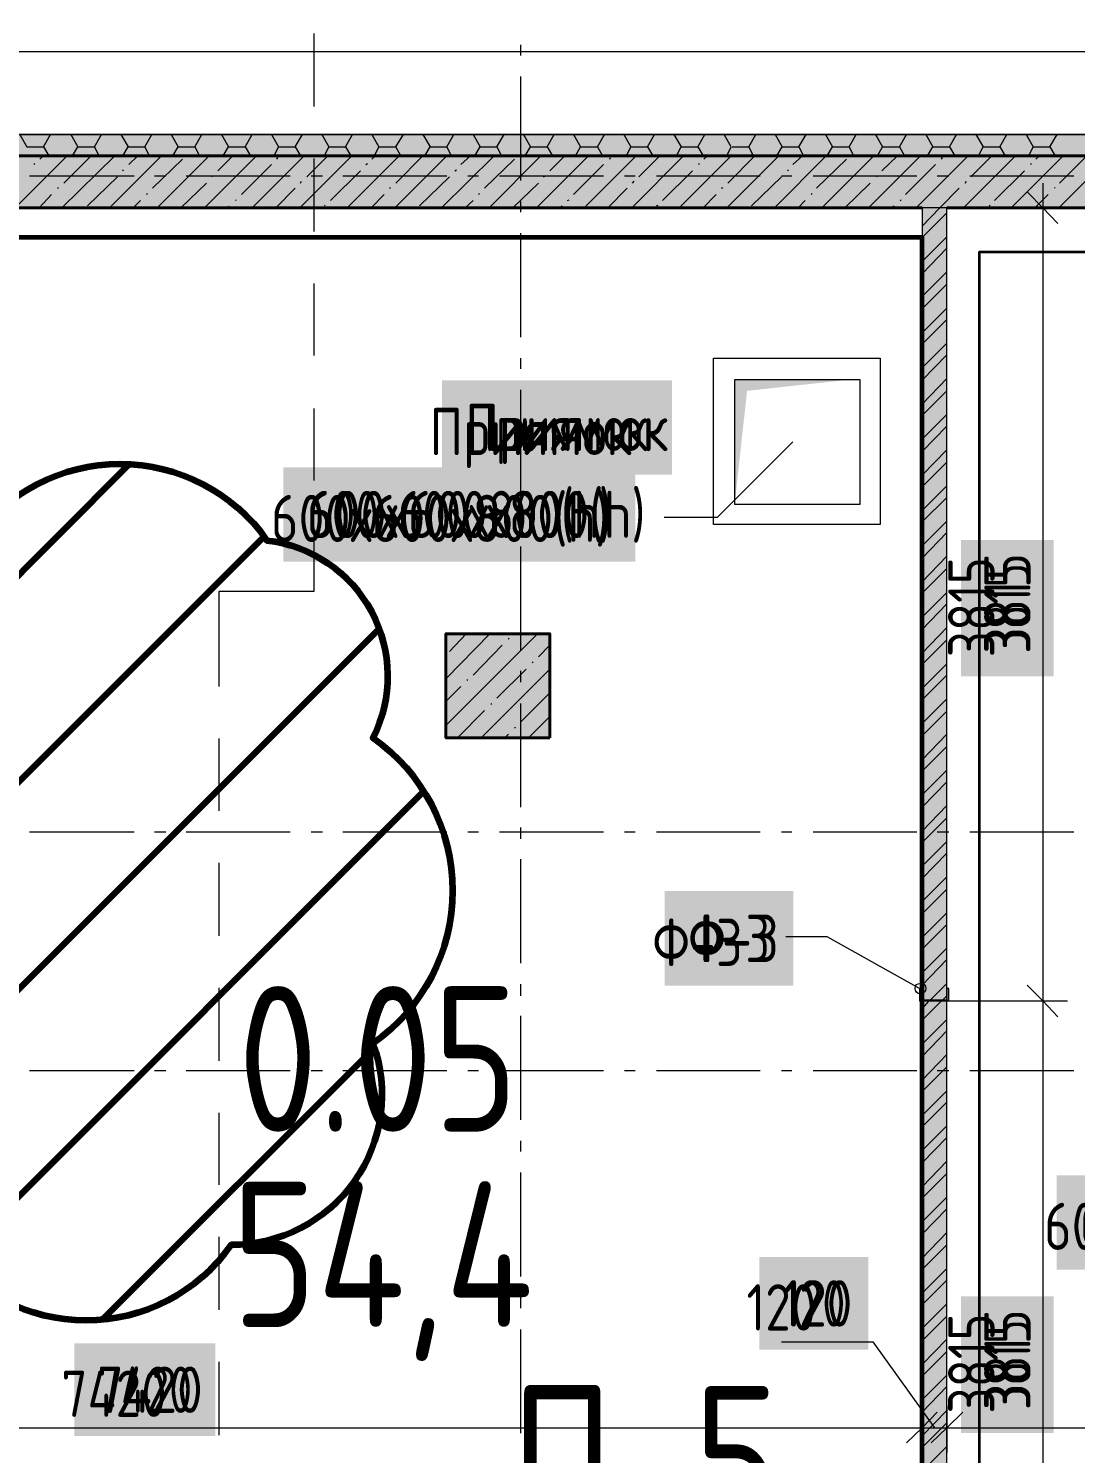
# Model space of a CAD drawing. Header units: millimetres. Extents: x -164500 to 426394, y -23753 to 102118.
# Drawn here: x -42544 to -37507, y 15734 to 22590 of the extents above; entities that cross this region are included whole.
import ezdxf

# ---------------------------------------------------------------- set-up
doc = ezdxf.new("R2010")
doc.units = ezdxf.units.MM
for name, color, linetype, lineweight in [('188 подвал тип 5 гидроизол', 6, 'Continuous', 140), ('192 подвал стенки 0.2м гидроиз', 6, 'Continuous', 60), ('389 П-1', 210, 'Continuous', 35)]:
    doc.layers.add(name, color=color, linetype=linetype, lineweight=lineweight)
doc.layers.add('PDF _Геометрия', color=7, linetype='Continuous', true_color=0x1f1f1f)
doc.layers.add('PDF _Сплошная заливка', color=7, linetype='Continuous', true_color=0xffffff)
doc.layers.add('PDF _Текст', color=7, linetype='Continuous')
doc.styles.get("Standard").update_dxf_attribs({"font": 'ГОСТ тип А.ttf'})
doc.styles.add('СПДС', font='ГОСТ тип А.ttf', dxfattribs={"width": 0.9})
doc.linetypes.add('зигзаг', pattern='A,0.00254,-5.08,[131,ltypeshp.shx,S=5.08,R=0,X=-5.08,Y=0],-10.16,[131,ltypeshp.shx,S=5.08,R=180,X=5.08,Y=0],-5.08', length=20.32254)

msp = doc.modelspace()

# ---------------------------------------------------------------- hatches: boundary and pattern name
at = {"layer": '188 подвал тип 5 гидроизол'}
h = msp.add_hatch(dxfattribs=at)
h.set_pattern_fill('ANSI31', color=256, scale=222)
h.set_pattern_definition([(45, (205553.123366, 26878.999876), (-498.404214719338, 498.404214719338), [])])
edge = h.paths.add_edge_path()
edge.add_arc((-43706.93550044431, 17211.35106110814), 578.6920936789396, 125.0000000497451, 234.9999999502549, ccw=False)
edge.add_arc((-43596.54861503307, 18317.07349371295), 771.1457550891248, 125.00000004974501, 234.99999995025502, ccw=False)
edge.add_arc((-43616.21239894704, 19531.24346918215), 719.6657011181538, 124.03558015727671, 234.035580057787, ccw=False)
edge.add_arc((-43414.62671683724, 19704.42627767371), 737.8215848288598, 35.0000000497451, 144.9999999502549, ccw=False)
edge.add_arc((-42103.44353408496, 19632.72007906774), 862.8375268595862, 35.00000004974498, 144.999999950255, ccw=False)
edge.add_arc((-41474.51270171349, 19473.88136790046), 658.3626899860543, -26.792246617059504, 83.20775328345002, ccw=False)
edge.add_arc((-41401.5547968114, 18442.01294774155), 897.3999384671911, -54.9999999502549, 54.99999995025479, ccw=False)
edge.add_arc((-41567.41478615523, 17460.971716379), 723.6593981595925, -90.13238297494621, 19.867616925564107, ccw=False)
edge.add_arc((-42267.0828155925, 17226.05631319257), 852.0957831714207, 215.0000000497451, 324.9999999502549, ccw=False)
edge.add_arc((-43501.96923378792, 17113.24896694914), 655.4221770846581, 215.0000000497451, 324.99999995025496, ccw=False)
at = {"layer": 'PDF _Сплошная заливка', "linetype": 'зигзаг', "transparency": 33554559}
h = msp.add_hatch(color=256, dxfattribs=at)
h.paths.add_polyline_path([(-37023.7492405697, 21728.39436316303), (-37023.7492405697, 21978.3386218209), (-45089.7470109378, 21978.3386218209), (-45089.7470109378, 21728.39436316303)])
h.paths.add_polyline_path([(-36426.42482587745, 21978.3386218209), (-36426.42482587745, 21728.39436316303), (-35985.84511569451, 21728.39436316303), (-35985.84511569451, 21978.3386218209)])
h = msp.add_hatch(color=256, dxfattribs=at)
h.paths.add_polyline_path([(-38243.8161302075, 17915.68533307044), (-38125.19851594188, 17915.68533307044), (-38125.19851594188, 21728.39436316303), (-38243.8161302075, 21728.39436316303)])
h.paths.add_polyline_path([(-38125.19851594188, 17911.44898970624), (-38243.8161302075, 17911.44898970624), (-38243.8161302075, 14094.50361621539), (-38125.19851594188, 14094.50361621539)])
msp.add_hatch(color=7, dxfattribs=at).paths.add_polyline_path([(-38773.35905103855, 20881.1256898129), (-38582.72359954755, 20902.30740663388), (-39146.15726732624, 20902.30740663388), (-39146.15726732624, 20304.98299190756), (-39120.73920714106, 20533.74553374446), (-39116.50286377686, 20576.10896738643), (-39091.08480359169, 20804.87150922331), (-39086.84846019343, 20847.23494286527), (-39044.4850265174, 20851.47128626353), (-38815.72248471458, 20876.8893464487)])

# ---------------------------------------------------------------- linework, layer by layer
at = {"layer": '188 подвал тип 5 гидроизол'}
msp.add_lwpolyline([(-44038.85964969276, 16737.31424984534, -0.52056705), (-44038.85964969276, 17685.38787237093, -0.52056705), (-44038.85964969276, 18948.75911505496, -0.52056705), (-44019.01477600292, 20127.62335348746, -0.52056705), (-42810.23865767157, 20127.62335348746, -0.52056705), (-41396.64841049835, 20127.62335348746, -0.52056705), (-40886.82733748551, 19177.11994143487, -0.52056705), (-40886.82733748551, 17706.90595404823, -0.52056705), (-41569.08681330194, 16737.31424984534, -0.52056705), (-42965.07881788307, 16737.31424984534, -0.52056705)], format="xyb", close=True, dxfattribs=at)
at = {"layer": '192 подвал стенки 0.2м гидроиз'}
msp.add_lwpolyline([(-45089.7470109378, 14594.39213349709), (-45089.7470109378, 14225.83026053954), (-38243.8161302075, 14225.83026053954), (-38243.8161302075, 21584.35868867818), (-45089.7470109378, 21584.35868867818), (-45089.7470109378, 19178.11565635021)], dxfattribs=at)
at = {"layer": '389 П-1'}
msp.add_lwpolyline([(-37968.12859091331, 14290.8295413719), (-37968.12859091331, 21516.42483525973), (-36227.04024941527, 21516.42483525973), (-36227.04024941527, 21207.32134795334), (-35037.57255727408, 21207.32134795334), (-35037.57255727408, 21511.60706450668), (-31457.16337860964, 21511.60706450668), (-31457.16337860964, 19917.16680966067), (-35414.8826435614, 19917.16680966067), (-35414.8826435614, 19043.1208619168), (-35041.88353316748, 19043.1208619168), (-35041.88353316748, 14594.33876599907), (-35343.55833809433, 14594.33876599907), (-35343.55833809433, 14230.88122656103), (-36206.13497076895, 14230.88122656103)], dxfattribs=at)
at = {"layer": 'PDF _Геометрия', "color": 7, "lineweight": 9}
for points in [[(-71350.83954173399, 7718.806849149281), (-67296.65893971192, 7718.806849149281), (-67296.65893971192, -37.93785546221716), (-30550.61657612707, -37.93785546221716), (-30550.61657612707, 22478.22713910258), (-35710.48279685146, 22478.22713910258), (-44399.22304216513, 22478.22713910258), (-62594.31780255912, 22478.22713910258), (-62594.31780255912, 28184.58165414887), (-71410.14834886679, 28184.58165414887), (-71410.14834886679, 27782.12903431182)], [(-40175.58870547303, 22461.28176561173), (-40175.58870547303, 22512.11788601615)], [(-40175.58870547303, 21859.72100752123), (-40175.58870547303, 22359.60952480291)], [(-53448.05247363981, 21978.3386218209), (-31050.50509340875, 21978.3386218209), (-31050.50509340875, 461.9506618194782), (-66805.24310915862, 461.9506618194782)], [(-42539.46830412498, 21880.90272437626), (-42035.34344351316, 21880.90272437626)], [(-41937.90754606854, 21880.90272437626), (-41882.83508229992, 21880.90272437626)], [(-41785.3991848553, 21880.90272437626), (-41285.51066757362, 21880.90272437626)], [(-41183.83842676479, 21880.90272437626), (-41128.76596299617, 21880.90272437626)], [(-41031.33006555155, 21880.90272437626), (-40531.44154826987, 21880.90272437626)], [(-40429.76930749509, 21880.90272437626), (-40378.93318709069, 21880.90272437626)], [(-40277.26094628185, 21880.90272437626), (-39777.37242900017, 21880.90272437626)], [(-39675.70018815729, 21880.90272437626), (-39624.86406778694, 21880.90272437626)], [(-39523.19182697812, 21880.90272437626), (-39023.30330973049, 21880.90272437626)], [(-38921.6310688876, 21880.90272437626), (-38870.79494851724, 21880.90272437626)], [(-38769.12270767437, 21880.90272437626), (-38269.23419039267, 21880.90272437626)], [(-38171.7982929821, 21880.90272437626), (-38116.72582917944, 21880.90272437626)], [(-38015.05358840467, 21880.90272437626), (-37515.16507112299, 21880.90272437626)], [(-37663.43708893798, 21847.01197742864), (-37663.43708893798, 17911.44898970624), (-37663.43708893798, 14094.50361621539), (-37663.43708893798, 13853.03204428592)], [(-40175.58870547303, 21707.21264634205), (-40175.58870547303, 21758.04876674645)], [(-37557.528504799, 21728.39436316303), (-37663.43708893798, 21728.39436316303), (-37786.29104660184, 21728.39436316303)], [(-40175.58870547303, 21105.65188825153), (-40175.58870547303, 21605.54040553321)], [(-40175.58870547303, 20953.1435270383), (-40175.58870547303, 21003.97964744271)], [(-40175.58870547303, 20351.58276898185), (-40175.58870547303, 20851.47128626353)], [(-38866.55860515306, 20601.52702760566), (-39230.88413467827, 20237.20149804636), (-39485.06473666629, 20237.20149804636)], [(-40175.58870547303, 20199.0744077686), (-40175.58870547303, 20249.91052813896)], [(-40175.58870547303, 19597.51364964403), (-40175.58870547303, 20097.40216692573)], [(-40175.58870547303, 19445.0052884308), (-40175.58870547303, 19500.07775223346)], [(-40175.58870547303, 18843.44453037435), (-40175.58870547303, 19343.33304765603)], [(-42539.46830412498, 18724.82691610873), (-42035.34344351316, 18724.82691610873)], [(-41937.90754606854, 18724.82691610873), (-41882.83508229992, 18724.82691610873)], [(-41785.3991848553, 18724.82691610873), (-41285.51066757362, 18724.82691610873)], [(-41183.83842676479, 18724.82691610873), (-41128.76596299617, 18724.82691610873)], [(-41031.33006555155, 18724.82691610873), (-40531.44154826987, 18724.82691610873)], [(-40429.76930749509, 18724.82691610873), (-40378.93318709069, 18724.82691610873)], [(-40277.26094628185, 18724.82691610873), (-39777.37242900017, 18724.82691610873)], [(-40175.58870547303, 18690.9361691611), (-40175.58870547303, 18746.00863292971)], [(-39675.70018815729, 18724.82691610873), (-39624.86406778694, 18724.82691610873)], [(-39523.19182697812, 18724.82691610873), (-39023.30330973049, 18724.82691610873)], [(-38921.6310688876, 18724.82691610873), (-38870.79494851724, 18724.82691610873)], [(-38769.12270767437, 18724.82691610873), (-38269.23419039267, 18724.82691610873)], [(-38171.7982929821, 18724.82691610873), (-38116.72582917944, 18724.82691610873)], [(-38015.05358840467, 18724.82691610873), (-37515.16507112299, 18724.82691610873)], [(-40175.58870547303, 18093.61175446885), (-40175.58870547303, 18593.50027175053)], [(-38256.52516033415, 17970.757796805), (-38701.34121381317, 18220.70205546286), (-38900.44935206661, 18220.70205546286)], [(-40175.58870547303, 17936.86704989142), (-40175.58870547303, 17991.93951366003)], [(-38116.72582917944, 17911.44898970624), (-37663.43708893798, 17911.44898970624), (-37544.81947467236, 17911.44898970624)], [(-40175.58870547303, 17339.5426351651), (-40175.58870547303, 17839.43115244678)], [(-42539.46830412498, 17576.77786369633), (-42035.34344351316, 17576.77786369633)], [(-41937.90754606854, 17576.77786369633), (-41882.83508229992, 17576.77786369633)], [(-41785.3991848553, 17576.77786369633), (-41285.51066757362, 17576.77786369633)], [(-41183.83842676479, 17576.77786369633), (-41128.76596299617, 17576.77786369633)], [(-41031.33006555155, 17576.77786369633), (-40531.44154826987, 17576.77786369633)], [(-40429.76930749509, 17576.77786369633), (-40378.93318709069, 17576.77786369633)], [(-40277.26094628185, 17576.77786369633), (-39777.37242900017, 17576.77786369633)], [(-39675.70018815729, 17576.77786369633), (-39624.86406778694, 17576.77786369633)], [(-39523.19182697812, 17576.77786369633), (-39023.30330973049, 17576.77786369633)], [(-38921.6310688876, 17576.77786369633), (-38870.79494851724, 17576.77786369633)], [(-38769.12270767437, 17576.77786369633), (-38269.23419039267, 17576.77786369633)], [(-38171.7982929821, 17576.77786369633), (-38116.72582917944, 17576.77786369633)], [(-38015.05358840467, 17576.77786369633), (-37515.16507112299, 17576.77786369633)], [(-40175.58870547303, 17187.03427398593), (-40175.58870547303, 17237.87039435628)], [(-40175.58870547303, 16585.47351586135), (-40175.58870547303, 17085.36203314304)], [(-40175.58870547303, 16432.96515464811), (-40175.58870547303, 16483.80127505253)], [(-40175.58870547303, 15831.40439655761), (-40175.58870547303, 16331.29291387335)], [(-38921.6310688876, 16271.98410674054), (-38481.05135877278, 16271.98410674054), (-38184.50732307469, 15856.82245681091)], [(-38243.8161302075, 15962.73104094987), (-38243.8161302075, 15856.82245681091), (-38243.8161302075, 15738.20484251124)], [(-38125.19851594188, 15962.73104094987), (-38125.19851594188, 15856.82245681091), (-38125.19851594188, 15738.20484251124)], [(-45911.59762410275, 15856.82245681091), (-45670.12605220734, 15856.82245681091), (-38243.8161302075, 15856.82245681091), (-38125.19851594188, 15856.82245681091), (-34803.90531636853, 15856.82245681091)]]:
    msp.add_lwpolyline(points, dxfattribs=at)
at = {"layer": 'PDF _Геометрия', "color": 8, "lineweight": 9, "true_color": 0x808080}
for points in [[(-41171.1293966722, 22567.19034981881), (-41171.1293966722, 22215.57385035212)], [(-41171.1293966722, 21965.62959169425), (-41171.1293966722, 21614.01309226162)], [(-41171.1293966722, 21364.06883360373), (-41171.1293966722, 21016.6886775353)], [(-41171.1293966722, 20762.5080755473), (-41171.1293966722, 20415.12791944479)], [(-41171.1293966722, 20165.18366082098), (-41171.1293966722, 19881.34865524954), (-41628.65448027787, 19881.34865524954), (-41628.65448027787, 19423.82357160982)], [(-41628.65448027787, 19173.87931298601), (-41628.65448027787, 18826.49915691757)], [(-41628.65448027787, 18576.55489825969), (-41628.65448027787, 18224.938398793)], [(-41628.65448027787, 17974.99414016918), (-41628.65448027787, 17623.37764073654)], [(-41628.65448027787, 17373.43338211273), (-41628.65448027787, 17026.05322601024)], [(-41628.65448027787, 16776.10896735236), (-41628.65448027787, 16424.49246795379)], [(-41628.65448027787, 16174.54820929592), (-41628.65448027787, 15822.93170982922)]]:
    msp.add_lwpolyline(points, dxfattribs=at)
at = {"layer": 'PDF _Геометрия', "color": 7, "lineweight": 9}
for points in [[(-30948.83285256586, 22080.01086259566), (-30948.83285256586, 461.9506618194782), (-30948.83285256586, 22080.01086259566), (-31050.50509340875, 22080.01086259566), (-62992.53407903199, 22080.01086259566), (-31050.50509340875, 22080.01086259566)], [(-38447.16061182515, 20203.31075113281), (-39247.82950816912, 20203.31075113281), (-39247.82950816912, 21003.97964744271), (-38447.16061182515, 21003.97964744271)], [(-38544.59650923572, 20300.74664854338), (-39146.15726732624, 20300.74664854338), (-39146.15726732624, 20902.30740663388), (-38544.59650923572, 20902.30740663388)]]:
    msp.add_lwpolyline(points, close=True, dxfattribs=at)
at = {"layer": 'PDF _Геометрия', "color": 251, "lineweight": 9, "true_color": 0x4a4a4a}
for points in [[(-42586.0680811652, 22080.01086259566), (-42552.17733425164, 22020.70205546286), (-42471.68681026378, 22020.70205546286), (-42446.2687500786, 21978.3386218209)], [(-42471.68681026378, 22020.70205546286), (-42437.79606335022, 22080.01086259566)], [(-42340.36016590559, 22080.01086259566), (-42306.46941895795, 22020.70205546286), (-42225.97889500417, 22020.70205546286), (-42204.79717814914, 21978.3386218209)], [(-42225.97889500417, 22020.70205546286), (-42192.08814805653, 22080.01086259566)], [(-42098.88859401018, 22080.01086259566), (-42064.99784706254, 22020.70205546286), (-41984.50732310876, 22020.70205546286), (-41963.32560625371, 21978.3386218209)], [(-41984.50732310876, 22020.70205546286), (-41950.61657616112, 22080.01086259566)], [(-41857.41702208068, 22080.01086259566), (-41823.52627513306, 22020.70205546286), (-41743.03575117927, 22020.70205546286), (-41721.8540343583, 21978.3386218209)], [(-41743.03575117927, 22020.70205546286), (-41709.14500423164, 22080.01086259566)], [(-41615.94545018527, 22080.01086259566), (-41582.05470323765, 22020.70205546286), (-41501.56417928386, 22020.70205546286), (-41476.14611906462, 21978.3386218209)], [(-41501.56417928386, 22020.70205546286), (-41467.67343233623, 22080.01086259566)], [(-41374.47387828985, 22080.01086259566), (-41340.58313134222, 22020.70205546286), (-41260.09260738843, 22020.70205546286), (-41234.6745471692, 21978.3386218209)], [(-41260.09260738843, 22020.70205546286), (-41226.20186044081, 22080.01086259566)], [(-41133.00230636037, 22080.01086259566), (-41099.11155941275, 22020.70205546286), (-41018.62103545896, 22020.70205546286), (-40993.20297527379, 21978.3386218209)], [(-41018.62103545896, 22020.70205546286), (-40984.73028851133, 22080.01086259566)], [(-40891.53073446495, 22080.01086259566), (-40857.63998751732, 22020.70205546286), (-40772.91312019934, 22020.70205546286)], [(-40751.73140334431, 21978.3386218209), (-40777.14946356355, 22020.70205546286), (-40739.02237328577, 22080.01086259566)], [(-40645.82281917128, 22080.01086259566), (-40611.93207225771, 22020.70205546286), (-40531.44154826987, 22020.70205546286), (-40510.25983144889, 21978.3386218209)], [(-40531.44154826987, 22020.70205546286), (-40497.55080135629, 22080.01086259566)], [(-40404.35124727586, 22080.01086259566), (-40370.46050032823, 22020.70205546286), (-40289.96997637444, 22020.70205546286), (-40268.78825955346, 21978.3386218209)], [(-40289.96997637444, 22020.70205546286), (-40256.07922942682, 22080.01086259566)], [(-40162.87967538045, 22080.01086259566), (-40128.98892846688, 22020.70205546286), (-40048.49840447903, 22020.70205546286), (-40023.0803442598, 21978.3386218209)], [(-40048.49840447903, 22020.70205546286), (-40014.60765753139, 22080.01086259566)], [(-39921.40810345096, 22080.01086259566), (-39887.5173565374, 22020.70205546286), (-39807.02683254956, 22020.70205546286), (-39781.60877236437, 21978.3386218209)], [(-39807.02683254956, 22020.70205546286), (-39773.13608563598, 22080.01086259566)], [(-39679.93653155555, 22080.01086259566), (-39646.04578460792, 22020.70205546286), (-39565.55526065413, 22020.70205546286), (-39540.1372004349, 21978.3386218209)], [(-39565.55526065413, 22020.70205546286), (-39531.66451370651, 22080.01086259566)], [(-39438.46495966012, 22080.01086259566), (-39404.5742127125, 22020.70205546286), (-39324.08368875871, 22020.70205546286), (-39298.66562853947, 21978.3386218209)], [(-39324.08368875871, 22020.70205546286), (-39290.19294181108, 22080.01086259566)], [(-39184.28435763805, 21978.3386218209), (-39163.10264081707, 22020.70205546286), (-39196.99338773065, 22080.01086259566)], [(-39078.37577346504, 22020.70205546286), (-39044.4850265174, 22080.01086259566)], [(-38951.28547243697, 22080.01086259566), (-38917.39472552341, 22020.70205546286), (-38836.90420153557, 22020.70205546286), (-38815.72248471458, 21978.3386218209)], [(-38836.90420153557, 22020.70205546286), (-38803.01345462199, 22080.01086259566)], [(-38709.81390057561, 22080.01086259566), (-38675.92315362798, 22020.70205546286), (-38595.43262967419, 22020.70205546286), (-38574.25091281916, 21978.3386218209)], [(-38595.43262967419, 22020.70205546286), (-38561.54188272657, 22080.01086259566)], [(-38468.34232864613, 22080.01086259566), (-38434.45158169851, 22020.70205546286), (-38353.96105774472, 22020.70205546286), (-38328.54299755955, 21978.3386218209)], [(-38353.96105774472, 22020.70205546286), (-38320.07031079709, 22080.01086259566)], [(-38226.87075671666, 22080.01086259566), (-38192.98000980308, 22020.70205546286), (-38112.48948581524, 22020.70205546286), (-38087.07142563007, 21978.3386218209)], [(-38112.48948581524, 22020.70205546286), (-38078.59873890167, 22080.01086259566)], [(-37985.3991848553, 22080.01086259566), (-37951.50843790767, 22020.70205546286), (-37871.01791395388, 22020.70205546286), (-37845.59985370059, 21978.3386218209)], [(-37871.01791395388, 22020.70205546286), (-37837.12716700626, 22080.01086259566)], [(-37743.92761292582, 22080.01086259566), (-37710.0368659782, 22020.70205546286), (-37629.54634202441, 22020.70205546286), (-37604.12828183922, 21978.3386218209)], [(-37629.54634202441, 22020.70205546286), (-37595.65559507678, 22080.01086259566)], [(-42331.88747917718, 21978.3386218209), (-42306.46941895795, 22020.70205546286)], [(-42090.41590724772, 21978.3386218209), (-42064.99784706254, 22020.70205546286)], [(-41848.94433535229, 21978.3386218209), (-41823.52627513306, 22020.70205546286)], [(-41607.47276345688, 21978.3386218209), (-41582.05470323765, 22020.70205546286)], [(-41361.76484816321, 21978.3386218209), (-41340.58313134222, 22020.70205546286)], [(-41120.29327626778, 21978.3386218209), (-41099.11155941275, 22020.70205546286)], [(-40878.82170437237, 21978.3386218209), (-40857.63998751732, 22020.70205546286)], [(-40637.35013244289, 21978.3386218209), (-40611.93207225771, 22020.70205546286)], [(-40395.87856054747, 21978.3386218209), (-40370.46050032823, 22020.70205546286)], [(-40154.40698865204, 21978.3386218209), (-40128.98892846688, 22020.70205546286)], [(-39912.93541672257, 21978.3386218209), (-39887.5173565374, 22020.70205546286)], [(-39667.22750146296, 21978.3386218209), (-39646.04578460792, 22020.70205546286)], [(-39425.75592953348, 21978.3386218209), (-39404.5742127125, 22020.70205546286)], [(-39158.86629745289, 22020.70205546286), (-39078.37577346504, 22020.70205546286), (-39057.19405664406, 21978.3386218209)], [(-38942.81278574264, 21978.3386218209), (-38917.39472552341, 22020.70205546286)], [(-38701.34121381317, 21978.3386218209), (-38675.92315362798, 22020.70205546286)], [(-38459.86964191774, 21978.3386218209), (-38434.45158169851, 22020.70205546286)], [(-38218.39807002232, 21978.3386218209), (-38192.98000980308, 22020.70205546286)], [(-37972.69015472865, 21978.3386218209), (-37951.50843790767, 22020.70205546286)], [(-37731.21858279918, 21978.3386218209), (-37710.0368659782, 22020.70205546286)]]:
    msp.add_lwpolyline(points, dxfattribs=at)
at = {"layer": 'PDF _Геометрия', "color": 7, "lineweight": 40}
msp.add_lwpolyline([(-38125.19851594188, 21728.39436316303), (-37023.7492405697, 21728.39436316303), (-37023.7492405697, 21978.3386218209), (-45089.7470109378, 21978.3386218209), (-45089.7470109378, 21728.39436316303), (-38243.8161302075, 21728.39436316303)], dxfattribs=at)
at = {"layer": 'PDF _Геометрия', "lineweight": 9}
for points in [[(-42607.24979802023, 21728.39436316303), (-42357.30553936237, 21978.3386218209)], [(-42488.63218375464, 21961.39324833005), (-42471.68681026378, 21978.3386218209)], [(-42382.72359954755, 21728.39436316303), (-42128.54299755955, 21978.3386218209)], [(-42374.25091285323, 21847.01197742864), (-42242.92426846095, 21978.3386218209)], [(-42153.96105774472, 21728.39436316303), (-41904.0167991209, 21978.3386218209)], [(-42060.76150369835, 21935.97518814487), (-42018.39807002232, 21978.3386218209)], [(-41946.38023279693, 21821.59391724345), (-41802.34455834614, 21961.39324833005)], [(-41925.19851594188, 21728.39436316303), (-41675.25425731808, 21978.3386218209)], [(-41696.43597413907, 21728.39436316303), (-41446.49171551525, 21978.3386218209)], [(-41632.89082364205, 21906.32078456145), (-41560.87298641667, 21978.3386218209)], [(-41467.67343233623, 21728.39436316303), (-41217.72917371242, 21978.3386218209)], [(-41349.05581807061, 21961.39324833005), (-41344.81947470643, 21969.86593505844)], [(-41238.9108905334, 21728.39436316303), (-40988.96663190958, 21978.3386218209)], [(-41205.02014358577, 21876.66638101207), (-41103.347902811, 21978.3386218209)], [(-41010.1483486965, 21728.39436316303), (-40760.2040900727, 21978.3386218209)], [(-40891.53073446495, 21961.39324833005), (-40874.58536097412, 21978.3386218209)], [(-40781.38580689368, 21728.39436316303), (-40531.44154826987, 21978.3386218209)], [(-40777.14946356355, 21847.01197742864), (-40645.82281917128, 21978.3386218209)], [(-40556.85960845504, 21728.39436316303), (-40302.67900646703, 21978.3386218209)], [(-40463.66005440867, 21935.97518814487), (-40417.06027736845, 21978.3386218209)], [(-40349.27878350725, 21821.59391724345), (-40205.24310905646, 21961.39324833005)], [(-40328.09706665222, 21728.39436316303), (-40078.1528080284, 21978.3386218209)], [(-40099.33452484939, 21728.39436316303), (-39849.39026622557, 21978.3386218209)], [(-40035.78937435237, 21906.32078456145), (-39963.77153712699, 21978.3386218209)], [(-39870.57198304655, 21728.39436316303), (-39620.62772442274, 21978.3386218209)], [(-39747.7180254508, 21961.39324833005), (-39743.48168205254, 21969.86593505844)], [(-39641.80944124372, 21728.39436316303), (-39391.86518261991, 21978.3386218209)], [(-39607.9186942961, 21876.66638101207), (-39506.24645352132, 21978.3386218209)], [(-39413.04689944089, 21728.39436316303), (-39163.10264081707, 21978.3386218209)], [(-39294.42928514122, 21961.39324833005), (-39277.48391171849, 21978.3386218209)], [(-39184.28435763805, 21728.39436316303), (-38934.34009901425, 21978.3386218209)], [(-39180.0480142398, 21847.01197742864), (-39048.72136991566, 21978.3386218209)], [(-38955.52181583524, 21728.39436316303), (-38705.57755717736, 21978.3386218209)], [(-38866.55860515306, 21935.97518814487), (-38819.95882811284, 21978.3386218209)], [(-38752.17733425164, 21821.59391724345), (-38608.14165973273, 21961.39324833005)], [(-38726.75927399834, 21728.39436316303), (-38476.81501537452, 21978.3386218209)], [(-38502.23307555971, 21728.39436316303), (-38252.28881693589, 21978.3386218209)], [(-38438.68792509676, 21906.32078456145), (-38362.43374447311, 21978.3386218209)], [(-38273.47053375687, 21728.39436316303), (-38023.52627513306, 21978.3386218209)], [(-38150.61657612707, 21961.39324833005), (-38146.38023279693, 21969.86593505844)], [(-38044.70799195404, 21728.39436316303), (-37794.76373333023, 21978.3386218209)], [(-38010.81724504048, 21876.66638101207), (-37909.14500423164, 21978.3386218209)], [(-37815.94545015121, 21728.39436316303), (-37566.00119152741, 21978.3386218209)], [(-37697.3278358856, 21961.39324833005), (-37680.38246242882, 21978.3386218209)], [(-37587.18290834839, 21728.39436316303), (-37337.23864972458, 21978.3386218209)], [(-37582.94656498419, 21847.01197742864), (-37451.61992062599, 21978.3386218209)], [(-42518.286587304, 21935.97518814487), (-42514.0502439398, 21940.21153150907)], [(-42259.86964195181, 21736.86704989142), (-42115.83396743289, 21876.66638101207)], [(-42090.41590724772, 21906.32078456145), (-42086.17956388352, 21910.5571279597)], [(-41662.54522719143, 21876.66638101207), (-41658.30888382724, 21880.90272437626)], [(-41518.50955274064, 21791.93951366003), (-41374.47387828985, 21935.97518814487)], [(-41090.63887268436, 21762.28511011066), (-40946.60319823357, 21906.32078456145)], [(-40921.18513804839, 21935.97518814487), (-40912.71245128593, 21940.21153150907)], [(-40662.76819266213, 21736.86704989142), (-40518.73251817728, 21876.66638101207)], [(-40493.31445799211, 21906.32078456145), (-40484.84177122965, 21910.5571279597)], [(-40065.44377793581, 21876.66638101207), (-40056.97109117336, 21880.90272437626)], [(-39921.40810345096, 21791.93951366003), (-39777.37242900017, 21935.97518814487)], [(-39493.53742339468, 21762.28511011066), (-39349.50174894389, 21906.32078456145)], [(-39319.84734539452, 21935.97518814487), (-39315.61100199627, 21940.21153150907)], [(-39065.66674333838, 21736.86704989142), (-38921.6310688876, 21876.66638101207)], [(-38891.97666533822, 21906.32078456145), (-38887.74032197404, 21910.5571279597)], [(-38464.10598528195, 21876.66638101207), (-38459.86964191774, 21880.90272437626)], [(-38324.30665419534, 21791.93951366003), (-38180.27097971051, 21935.97518814487)], [(-37896.43597413907, 21762.28511011066), (-37752.40029965421, 21906.32078456145)], [(-37722.74589610484, 21935.97518814487), (-37718.50955274064, 21940.21153150907)], [(-42403.90531640258, 21821.59391724345), (-42399.66897303838, 21825.83026060765)], [(-41810.81724504047, 21728.39436316303), (-41687.96328741066, 21847.01197742864)], [(-41353.29216143482, 21728.39436316303), (-41260.09260738843, 21821.59391724345)], [(-41234.6745471692, 21847.01197742864), (-41230.43820380501, 21855.48466415703)], [(-40806.80386711292, 21821.59391724345), (-40802.56752374872, 21825.83026060765)], [(-40213.7157957508, 21728.39436316303), (-40090.86183815505, 21847.01197742864)], [(-39756.19071214514, 21728.39436316303), (-39662.99115809875, 21821.59391724345)], [(-39637.57309787952, 21847.01197742864), (-39629.10041115113, 21855.48466415703)], [(-39209.70241785729, 21821.59391724345), (-39201.22973109485, 21825.83026060765)], [(-38616.61434649517, 21728.39436316303), (-38493.76038883132, 21847.01197742864)], [(-38159.08926285546, 21728.39436316303), (-38065.88970880909, 21821.59391724345)], [(-38036.23530522565, 21847.01197742864), (-38031.99896189552, 21855.48466415703)], [(-37608.36462520342, 21821.59391724345), (-37604.12828183922, 21825.83026060765)], [(-42492.86852711882, 21728.39436316303), (-42433.55971995197, 21791.93951366003)], [(-42039.5797868433, 21728.39436316303), (-42005.68903989567, 21762.28511011066)], [(-41976.0346363463, 21791.93951366003), (-41971.7982929821, 21796.17585702422)], [(-41582.05470323765, 21728.39436316303), (-41577.8183599075, 21736.86704989142)], [(-41548.16395629001, 21762.28511011066), (-41543.92761292582, 21766.52145347484)], [(-41120.29327626778, 21736.86704989142), (-41116.05693290359, 21741.10339325561)], [(-40895.7670777951, 21728.39436316303), (-40832.22192733215, 21791.93951366003)], [(-40442.47833755362, 21728.39436316303), (-40404.35124727586, 21762.28511011066)], [(-40378.93318709069, 21791.93951366003), (-40374.69684369244, 21796.17585702422)], [(-39984.95325394797, 21728.39436316303), (-39976.48056725363, 21736.86704989142)], [(-39951.0625070344, 21762.28511011066), (-39942.58982027194, 21766.52145347484)], [(-39523.19182697812, 21736.86704989142), (-39514.71914024971, 21741.10339325561)], [(-39298.66562853947, 21728.39436316303), (-39235.12047804247, 21791.93951366003)], [(-38841.14054489975, 21728.39436316303), (-38807.24979798618, 21762.28511011066)], [(-38777.59539443681, 21791.93951366003), (-38773.35905103855, 21796.17585702422)], [(-38387.85180465829, 21728.39436316303), (-38379.3791179299, 21736.86704989142)], [(-38349.72471438053, 21762.28511011066), (-38345.48837101633, 21766.52145347484)], [(-37921.85403432423, 21736.86704989142), (-37917.6176909941, 21741.10339325561)], [(-37701.56417924979, 21728.39436316303), (-37638.01902875279, 21791.93951366003)], [(-40535.67789163406, 19461.95066192165), (-40323.86072328802, 19678.00417363189)], [(-40535.67789163406, 19237.424463483), (-40095.09818148518, 19678.00417363189)], [(-40518.73251817728, 19593.2773063139), (-40438.24199418943, 19678.00417363189)], [(-40404.35124727586, 19478.89603541248), (-40264.55191615521, 19622.93170986327)], [(-40234.89751260584, 19652.5861134467), (-40230.66116924163, 19656.82245681091)], [(-40090.86183815505, 19567.85924609466), (-40035.78937435237, 19622.93170986327)], [(-40120.51624170442, 19538.20484254529), (-40116.27989834023, 19542.44118590949)], [(-40366.22415696403, 19178.11565635021), (-40035.78937435237, 19508.55043896187)], [(-40289.96997637444, 19368.75110784121), (-40150.17064525379, 19508.55043896187)], [(-40535.67789163406, 19351.80573438442), (-40463.66005440867, 19423.82357160982)], [(-40434.0056508593, 19453.47797519324), (-40429.76930749509, 19457.71431855745)], [(-40319.62437995788, 19339.09670429183), (-40315.38803659368, 19343.33304765603)], [(-40175.58870547303, 19254.3698369398), (-40035.78937435237, 19394.16916806045)], [(-40480.60542786545, 19178.11565635021), (-40349.27878350725, 19309.4423007084)], [(-40137.46161516121, 19178.11565635021), (-40035.78937435237, 19279.78789715903)], [(-40205.24310905646, 19224.71543339043), (-40201.00676569226, 19228.95177675461)], [(-40251.84288606262, 19178.11565635021), (-40234.89751260584, 19195.06102980699)]]:
    msp.add_lwpolyline(points, dxfattribs=at)
at = {"layer": 'PDF _Геометрия', "color": 7, "lineweight": 18}
for points in [[(-37591.41925171258, 21652.14018257343), (-37663.43708893798, 21728.39436316303), (-37739.69126956162, 21804.64854378667)], [(-37591.41925171258, 17835.1948090826), (-37663.43708893798, 17911.44898970624), (-37739.69126956162, 17987.70317029583)], [(-38171.7982929821, 15933.0766374005), (-38243.8161302075, 15856.82245681091), (-38320.07031079709, 15784.80461951739)], [(-38048.94433531824, 15933.0766374005), (-38125.19851594188, 15856.82245681091), (-38201.45269653149, 15784.80461951739)]]:
    msp.add_lwpolyline(points, dxfattribs=at)
at = {"layer": 'PDF _Геометрия', "color": 15, "lineweight": 9, "true_color": 0xa54a4a}
for points in [[(-38243.8161302075, 21639.43115248085), (-38159.08926285546, 21728.39436316303)], [(-38243.8161302075, 21584.35868867818), (-38125.19851594188, 21702.97630294378)], [(-38243.8161302075, 21469.97741777676), (-38125.19851594188, 21588.59503204238)], [(-38243.8161302075, 21410.66861064395), (-38125.19851594188, 21533.52256830782)], [(-38243.8161302075, 21300.52368314079), (-38125.19851594188, 21419.14129740641)], [(-38243.8161302075, 21241.21487597393), (-38125.19851594188, 21359.83249023955)], [(-38243.8161302075, 21126.83360507251), (-38125.19851594188, 21245.45121933813)], [(-38243.8161302075, 21071.7611413039), (-38125.19851594188, 21190.37875560357)], [(-38243.8161302075, 20957.37987040249), (-38125.19851594188, 21075.99748470216)], [(-38243.8161302075, 20898.07106326968), (-38125.19851594188, 21020.9250208995)], [(-38243.8161302075, 20783.68979236828), (-38125.19851594188, 20906.54374999808)], [(-38243.8161302075, 20728.61732859966), (-38125.19851594188, 20847.23494286527)], [(-38243.8161302075, 20614.23605769824), (-38125.19851594188, 20732.85367196386)], [(-38243.8161302075, 20554.92725053138), (-38125.19851594188, 20677.78120819525)], [(-38243.8161302075, 20440.54597962996), (-38125.19851594188, 20563.39993729383)], [(-38243.8161302075, 20385.47351589542), (-38125.19851594188, 20504.09113016102)], [(-38243.8161302075, 20271.092244994), (-38125.19851594188, 20389.70985925961)], [(-38243.8161302075, 20216.0197812254), (-38125.19851594188, 20334.637395491)], [(-38243.8161302075, 20101.63851028991), (-38125.19851594188, 20220.25612458958)], [(-38243.8161302075, 20042.32970319117), (-38125.19851594188, 20165.18366082098)], [(-38243.8161302075, 19927.94843228976), (-38125.19851594188, 20050.80238991956)], [(-38243.8161302075, 19872.87596848708), (-38125.19851594188, 19991.49358278675)], [(-38243.8161302075, 19758.49469758567), (-38125.19851594188, 19877.11231188534)], [(-38243.8161302075, 19699.18589048692), (-38125.19851594188, 19822.03984811673)], [(-38243.8161302075, 19584.80461958551), (-38125.19851594188, 19707.65857721531)], [(-38243.8161302075, 19529.73215578283), (-38125.19851594188, 19648.34977004845)], [(-38243.8161302075, 19415.35088488143), (-38125.19851594188, 19533.96849914703)], [(-38243.8161302075, 19360.27842114688), (-38125.19851594188, 19478.89603541248)], [(-38243.8161302075, 19245.89715024546), (-38125.19851594188, 19364.51476451106)], [(-38243.8161302075, 19186.5883430786), (-38125.19851594188, 19305.2059573442)], [(-38243.8161302075, 19072.20707217718), (-38125.19851594188, 19195.06102980699)], [(-38243.8161302075, 19017.13460840857), (-38125.19851594188, 19135.75222270824)], [(-38243.8161302075, 18902.75333750716), (-38125.19851594188, 19021.37095180683)], [(-38243.8161302075, 18843.44453037435), (-38125.19851594188, 18966.29848800415)], [(-38243.8161302075, 18729.06325947293), (-38125.19851594188, 18851.91721710274)], [(-38243.8161302075, 18673.99079570433), (-38125.19851594188, 18792.608410004)], [(-38243.8161302075, 18559.60952480291), (-38125.19851594188, 18678.22713910258)], [(-38243.8161302075, 18500.3007176701), (-38125.19851594188, 18623.15467529991)], [(-38243.8161302075, 18390.15579013289), (-38125.19851594188, 18508.77340439849)], [(-38243.8161302075, 18330.84698300008), (-38125.19851594188, 18449.46459726569)], [(-38243.8161302075, 18216.46571209866), (-38125.19851594188, 18335.08332636428)], [(-38243.8161302075, 18161.39324833005), (-38125.19851594188, 18280.01086259567)], [(-38243.8161302075, 18047.01197742864), (-38125.19851594188, 18165.62959169425)], [(-38243.8161302075, 17987.70317029583), (-38125.19851594188, 18110.55712789158)], [(-38205.68903989567, 17915.68533307044), (-38125.19851594188, 17996.17585699016)], [(-38243.8161302075, 17873.32189939441), (-38209.92538329393, 17911.44898970624)], [(-38243.8161302075, 17818.24943559175), (-38150.61657612707, 17911.44898970624)], [(-38146.38023279693, 17915.68533307044), (-38125.19851594188, 17936.86704989142)], [(-38243.8161302075, 17703.86816469034), (-38125.19851594188, 17822.48577899001)], [(-38243.8161302075, 17644.55935759159), (-38125.19851594188, 17767.41331518733)], [(-38243.8161302075, 17530.17808669018), (-38125.19851594188, 17653.03204428592)], [(-38243.8161302075, 17475.1056228875), (-38125.19851594188, 17593.72323715312)], [(-38243.8161302075, 17360.72435198609), (-38125.19851594188, 17479.3419662517)], [(-38243.8161302075, 17305.65188825153), (-38125.19851594188, 17424.26950248308)], [(-38243.8161302075, 17191.27061735013), (-38125.19851594188, 17309.88823158168)], [(-38243.8161302075, 17131.96181018325), (-38125.19851594188, 17254.81576781306)], [(-38243.8161302075, 17017.58053928184), (-38125.19851594188, 17140.43449691164)], [(-38243.8161302075, 16962.5080755473), (-38125.19851594188, 17081.12568977885)], [(-38243.8161302075, 16848.12680464588), (-38125.19851594188, 16966.74441887743)], [(-38243.8161302075, 16788.817997479), (-38125.19851594188, 16911.67195510882)], [(-38243.8161302075, 16674.4367265776), (-38125.19851594188, 16797.29068420741)], [(-38243.8161302075, 16619.36426280898), (-38125.19851594188, 16737.9818770746)], [(-38243.8161302075, 16504.98299190756), (-38125.19851594188, 16623.60060617318)], [(-38243.8161302075, 16449.91052813896), (-38125.19851594188, 16568.52814240458)], [(-38243.8161302075, 16335.52925723754), (-38125.19851594188, 16454.14687150316)], [(-38243.8161302075, 16276.22045010475), (-38125.19851594188, 16394.8380643363)], [(-38243.8161302075, 16161.83917920333), (-38125.19851594188, 16284.69313683314)], [(-38243.8161302075, 16106.76671543472), (-38125.19851594188, 16225.38432970033)], [(-38243.8161302075, 15992.38544453331), (-38125.19851594188, 16111.00305879891)], [(-38243.8161302075, 15933.0766374005), (-38125.19851594188, 16055.93059499624)], [(-38243.8161302075, 15818.69536649908), (-38125.19851594188, 15941.54932409483)], [(-38243.8161302075, 15763.62290269641), (-38125.19851594188, 15882.24051699608)], [(-38243.8161302075, 15649.24163179499), (-38125.19851594188, 15767.85924609466)]]:
    msp.add_lwpolyline(points, dxfattribs=at)
at = {"layer": 'PDF _Геометрия', "color": 16, "lineweight": 9, "true_color": 0x800000}
for points in [[(-38125.19851594188, 17915.68533307044), (-38125.19851594188, 21728.39436316303), (-38243.8161302075, 21728.39436316303), (-38243.8161302075, 17915.68533307044)], [(-38243.8161302075, 17911.44898970624), (-38243.8161302075, 14094.50361621539), (-40035.78937435237, 14094.50361621539), (-40035.78937435237, 13971.64965855153), (-37303.34790277695, 13971.64965855153), (-37303.34790277695, 14094.50361621539), (-38125.19851594188, 14094.50361621539), (-38125.19851594188, 17911.44898970624)]]:
    msp.add_lwpolyline(points, dxfattribs=at)
at = {"layer": 'PDF _Геометрия', "color": 7, "lineweight": 40}
msp.add_lwpolyline([(-40035.78937435237, 19178.11565635021), (-40035.78937435237, 19678.00417363189), (-40535.67789163406, 19678.00417363189), (-40535.67789163406, 19178.11565635021)], close=True, dxfattribs=at)
at = {"layer": 'PDF _Геометрия', "color": 7, "lineweight": 20}
msp.add_lwpolyline([(-38248.0524735717, 17915.68533307044), (-38248.0524735717, 17970.757796805), (-38256.52516033415, 17970.757796805), (-38256.52516033415, 17911.44898970624), (-38116.72582917944, 17911.44898970624), (-38116.72582917944, 17970.757796805), (-38125.19851594188, 17970.757796805), (-38125.19851594188, 17915.68533307044)], close=True, dxfattribs=at)
at = {"layer": 'PDF _Геометрия', "color": 7, "linetype": 'зигзаг', "lineweight": 9}
for points in [[(-38277.70687715513, 17970.757796805), (-38277.70687715513, 17987.70317029583), (-38269.23419039267, 17996.17585699016), (-38252.28881693589, 17996.17585699016)], [(-38277.70687715513, 17970.757796805), (-38277.70687715513, 17987.70317029583), (-38269.23419039267, 17996.17585699016), (-38252.28881693589, 17996.17585699016)], [(-38252.28881693589, 17945.33973661981), (-38269.23419039267, 17945.33973661981), (-38277.70687715513, 17958.0487667124), (-38277.70687715513, 17970.757796805)], [(-38252.28881693589, 17945.33973661981), (-38269.23419039267, 17945.33973661981), (-38277.70687715513, 17958.0487667124), (-38277.70687715513, 17970.757796805)], [(-38252.28881693589, 17996.17585699016), (-38239.5797868433, 17996.17585699016), (-38226.87075671666, 17987.70317029583), (-38226.87075671666, 17970.757796805)], [(-38252.28881693589, 17996.17585699016), (-38239.5797868433, 17996.17585699016), (-38226.87075671666, 17987.70317029583), (-38226.87075671666, 17970.757796805)], [(-38226.87075671666, 17970.757796805), (-38226.87075671666, 17958.0487667124), (-38239.5797868433, 17945.33973661981), (-38252.28881693589, 17945.33973661981)], [(-38226.87075671666, 17970.757796805), (-38226.87075671666, 17958.0487667124), (-38239.5797868433, 17945.33973661981), (-38252.28881693589, 17945.33973661981)]]:
    msp.add_open_spline(points, degree=3, dxfattribs=at)
at = {"layer": 'PDF _Сплошная заливка', "linetype": 'зигзаг', "lineweight": 5, "transparency": 33554559}
for points in [[(-62992.53407903199, 22080.01086259566), (-62992.53407903199, 21978.3386218209), (-31050.50509340875, 22080.01086259566), (-31050.50509340875, 21978.3386218209)], [(-40535.67789163406, 19678.00417363189), (-40535.67789163406, 19178.11565635021), (-40035.80631125571, 19678.00417363189), (-40035.80631125571, 19178.11565635021)]]:
    msp.add_solid(points, dxfattribs=at)

# ---------------------------------------------------------------- texts
at = {"linetype": 'зигзаг', "attachment_point": 4, "style": 'СПДС', "bg_fill": 1, "box_fill_scale": 1.5, "bg_fill_color": 7, "bg_fill_true_color": 16777215, "bg_fill_transparency": 0}
for s, insert, char_height in [('Приямок', (-40441.14666912673, 20639.27702729397), 226.8403178177159), ('600х600х800(h)', (-41203.72295200848, 20241.04351239632), 226.8403178177159), ('Ф-3', (-39369.30439164421, 18212.27030998912), 227.9894445579728), ('600х600х800(h)', (-37484.05833010496, 16834.88230590401), 226.8403178177159), ('120', (-38916.02858017878, 16456.04956284114), 222.8704319818283), ('7420', (-42211.99853092042, 16040.87067445262), 222.8704319818283)]:
    msp.add_mtext(s, dxfattribs=dict(at, insert=insert, char_height=char_height))
at = {"linetype": 'зигзаг', "char_height": 222.8704319818283, "attachment_point": 4, "rotation": 90, "style": 'СПДС', "bg_fill": 1, "box_fill_scale": 1.5, "bg_fill_color": 7, "bg_fill_true_color": 16777215, "bg_fill_transparency": 0}
for insert in [(-37834.26127853327, 19584.02027113767), (-37834.26127853327, 15944.84186364133)]:
    msp.add_mtext('3815', dxfattribs=dict(at, insert=insert))
at = {"char_height": 700, "attachment_point": 4}
for s, insert in [('0.05', (-41536.78820886544, 17632.82958409946)), ('54,4', (-41566.40473325818, 16610.55301076528)), ('П-5', (-40225.3382122711, 15709.43303103959))]:
    msp.add_mtext(s, dxfattribs=dict(at, insert=insert))
at = {"layer": 'PDF _Текст', "linetype": 'зигзаг', "attachment_point": 4}
for s, insert, char_height in [('Приямок', (-40441.14666912673, 20639.27702729397), 226.8403178177159), ('Приямок', (-40614.5882392184, 20620.12489416986), 226.8403178177159), ('600х600х800(h)', (-41377.16452210015, 20221.8913792722), 226.8403178177159), ('600х600х800(h)', (-41203.72295200848, 20241.04351239632), 226.8403178177159), ('Ф-3', (-39542.74596173588, 18193.118176865), 227.9894445579728), ('Ф-3', (-39369.30439164421, 18212.27030998912), 227.9894445579728), ('600х600х800(h)', (-37657.49990019664, 16815.73017277989), 226.8403178177159), ('120', (-39089.47015027046, 16436.89742971702), 222.8704319818283), ('120', (-38916.02858017878, 16456.04956284114), 222.8704319818283), ('7420', (-42385.44010101209, 16021.7185413285), 222.8704319818283), ('7420', (-42211.99853092042, 16040.87067445262), 222.8704319818283)]:
    msp.add_mtext(s, dxfattribs=dict(at, insert=insert, char_height=char_height))
at = {"layer": 'PDF _Текст', "linetype": 'зигзаг', "char_height": 222.8704319818283, "attachment_point": 4, "rotation": 90}
for insert in [(-38007.70284862495, 19564.86813801355), (-37834.26127853327, 19584.02027113767), (-38007.70284862495, 15925.68973051722), (-37834.26127853327, 15944.84186364133)]:
    msp.add_mtext('3815', dxfattribs=dict(at, insert=insert))

doc.saveas('drawing.dxf')
